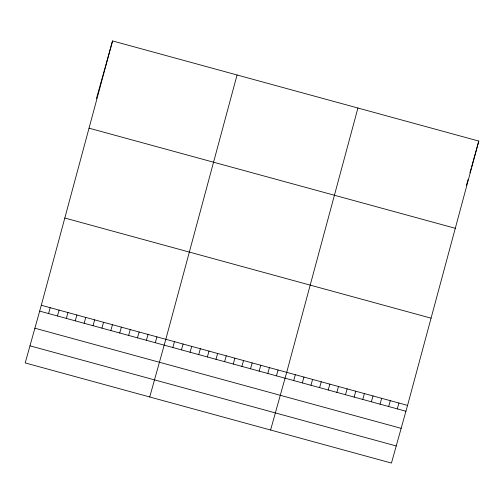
<?xml version="1.0" encoding="UTF-8"?>
<svg xmlns="http://www.w3.org/2000/svg" width="504" height="504" viewBox="0 0 504 504"><rect width="100%" height="100%" fill="white"/><g stroke="black" fill="none" stroke-linecap="round" stroke-linejoin="round"><path stroke-width="0.76" d="M41.303 305.26L112.543 40.937L478.8 141.07L407.56 405.386L391.457 463.063L25.2 362.93L41.303 305.26L407.56 405.386M237.069 74.983L165.829 339.299L149.726 396.976M357.935 108.026L286.694 372.343L270.591 430.019M96.44 98.614L112.543 40.937M48.56 313.545L50.198 307.692M57.456 315.976L59.094 310.124M66.352 318.408L67.99 312.556M75.247 320.84L76.885 314.987M84.143 323.272L85.775 317.419M93.038 325.704L94.67 319.851M101.934 328.136L103.566 322.283M110.83 330.567L112.461 324.715M119.725 332.999L121.357 327.146M128.614 335.431L130.252 329.578M137.51 337.863L139.148 332.01M146.406 340.294L148.044 334.435M155.301 342.726L156.933 336.867M172.828 347.514L174.466 341.662M181.465 349.877L183.097 344.024M190.096 352.233L191.728 346.38M198.727 354.596L200.365 348.743M207.364 356.958L208.996 351.105M215.996 359.314L217.627 353.462M224.627 361.677L226.264 355.824M233.264 364.039L234.896 358.18M241.895 366.395L243.533 360.543M250.526 368.758L252.164 362.905M259.163 371.12L260.795 365.261M267.794 373.477L269.432 367.624M276.431 375.839L278.063 369.986M293.693 380.558L295.331 374.705M302.331 382.92L303.962 377.068M310.962 385.276L312.593 379.424M319.593 387.639L321.231 381.786M328.23 390.001L329.862 384.142M336.861 392.358L338.493 386.505M345.492 394.72L347.13 388.868M354.129 397.076L355.761 391.224M362.76 399.439L364.392 393.586M371.391 401.801L373.029 395.949M380.029 404.158L381.66 398.305M388.66 406.52L390.298 400.667M397.291 408.883L398.929 403.024M466.477 185.201L467.271 182.353M467.473 181.642L468.084 179.437M469.93 172.834L471.158 168.424M471.574 166.956L472.393 164.021M472.588 163.309L478.8 141.07M89.032 128.167L455.288 228.293M64.814 218.03L431.071 318.163M39.671 311.113L405.928 411.239M34.896 328.211L401.152 428.343M29.975 345.832L396.232 445.958"/></g></svg>
